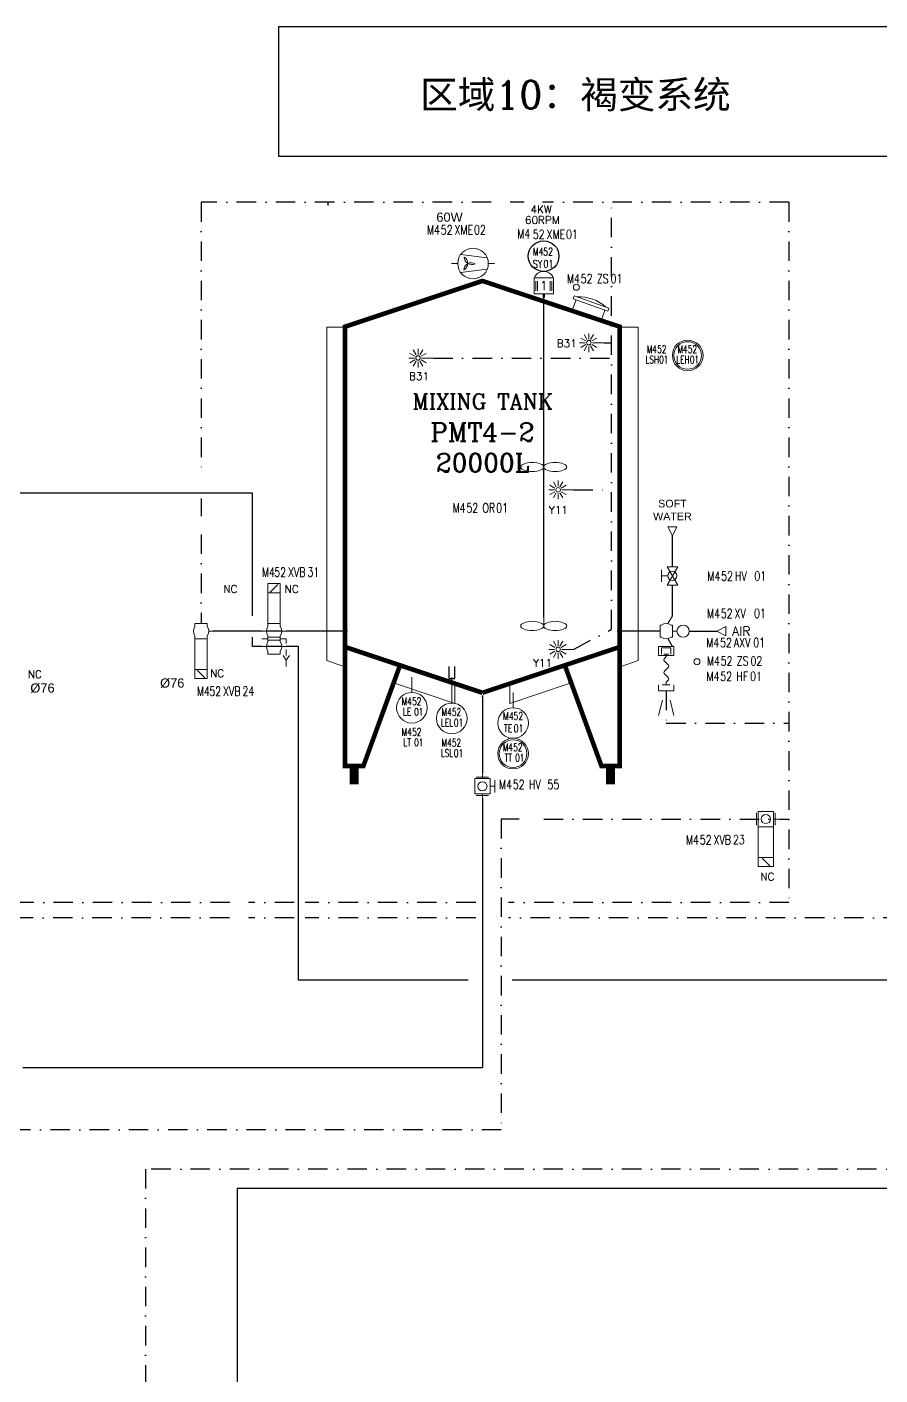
# Model space of a CAD drawing. Header units: inches. Extents: x 10544 to 11608, y 23833 to 24615.
# Drawn here: x 10821.1 to 11099.6, y 24174.8 to 24615 of the extents above; entities that cross this region are included whole.
import ezdxf
from ezdxf.enums import TextEntityAlignment as Align

# ---------------------------------------------------------------- set-up
doc = ezdxf.new("R2010")
doc.units = ezdxf.units.IN
doc.header["$MEASUREMENT"] = 0
doc.linetypes.add('DASHDOT2', pattern=[12.7, 6.35, -3.175, 0, -3.175])
for name, color, linetype in [('14 Pipe Water Cold', 142, 'Continuous'), ('CUVERIE', 7, 'Continuous'), ('DIAMETRE', 7, 'Continuous'), ('MATERIEL-DIVERS', 7, 'Continuous'), ('REPERES', 7, 'Continuous'), ('techn-data', 7, 'Continuous'), ('TEXTE', 7, 'Continuous'), ('TEXTES', 7, 'Continuous'), ('TUYAUTERIE-AIR INSTRUMENT', 3, 'Continuous'), ('TUYAUTERIE-NEP', 4, 'DASHDOT2'), ('TUYAUTERIE-PROCESS', 30, 'Continuous'), ('TXT_FR', 7, 'Continuous'), ('VANNES', 7, 'Continuous')]:
    doc.layers.add(name, color=color, linetype=linetype)
for name, color, linetype, lineweight in [('19 Pipe Process', 30, 'Continuous', 30), ('31 Equipment', 7, 'Continuous', 9), ('33 Instruments Labels', 7, 'Continuous', 9)]:
    doc.layers.add(name, color=color, linetype=linetype, lineweight=lineweight)
doc.layers.get('REPERES').off()
doc.styles.add('ROMANC', font='romanc')
doc.styles.add('ROMANS', font='ROMANS.SHX')
doc.styles.add('ROMANT', font='romant')
doc.styles.get("Standard").update_dxf_attribs({"font": 'arial.ttf'})

# ---------------------------------------------------------------- blocks, each defined once
blk = doc.blocks.new('APV-TNK-GEN-11')
at = {"layer": '31 Equipment', "color": 7}
for points, const_width in [([(-14.94, 21.58), (-21.58, 3.32), (-24.9, 3.32), (-24.9, 83), (0, 91.3), (24.9, 83), (24.9, 3.32), (21.58, 3.32), (14.94, 21.58)], 0.83), ([(-24.9, 24.9), (0, 16.6)], 0.83), ([(24.9, 24.9), (0, 16.6)], 0.83), ([(-23.24, 3.32), (-23.24, 0)], 1.66), ([(23.24, 3.32), (23.24, 0)], 1.66)]:
    blk.add_lwpolyline(points, dxfattribs=dict(at, const_width=const_width))
at = {"layer": '31 Equipment', "ltscale": 38}
blk.add_point((0, 16), dxfattribs=at)
blk = doc.blocks.new('APV-TNK-INSULAT-12')
at = {"layer": '31 Equipment', "color": 7}
for p, q in [((-24.95, 67), (-28.22, 67)), ((-28.22, 67), (-28.22, 6.51)), ((24.95, 67), (28.22, 67)), ((28.22, 67), (28.22, 6.51)), ((-28.22, 6.51), (-24.95, 5.42)), ((28.22, 6.51), (24.95, 5.42)), ((-15.74, 2.35), (-4.98, -1.24)), ((-4.98, -1.24), (-4.98, 2.26)), ((15.74, 2.35), (4.98, -1.24)), ((4.98, -1.24), (4.98, 2.26))]:
    blk.add_line(p, q, dxfattribs=at)
at = {"layer": '31 Equipment'}
for p, q in [((-24.95, 5.42), (-24.95, 67)), ((24.95, 5.42), (24.95, 67)), ((-15.74, 2.35), (-14.94, 5.58)), ((-14.94, 5.58), (-4.98, 2.26)), ((14.94, 5.58), (4.98, 2.26)), ((15.74, 2.35), (14.94, 5.58))]:
    blk.add_line(p, q, dxfattribs=at)
at = {"layer": '31 Equipment', "ltscale": 38}
blk.add_point((0, 0), dxfattribs=at)
blk = doc.blocks.new('APV-INS-F-L-LS')
at = {"layer": '31 Equipment'}
for radius in [5, 4.5]:
    blk.add_circle((0, 0), radius, dxfattribs=at)
at = {"layer": '33 Instruments Labels', "style": 'ROMANS', "width": 0.8}
blk.add_attdef('LS?', text='', height=3, dxfattribs=at).set_placement((0, 0), align=Align.MIDDLE)
blk = doc.blocks.new('APV-TNK-ACC-MANHOLE-1')
at = {"layer": '31 Equipment'}
for p, q in [((-6, 3), (-6, 4)), ((-6, 4), (6, 4)), ((-6, 3), (6, 3)), ((-5, 0), (-5, 3)), ((5, 3), (5, 0)), ((6, 3), (6, 4))]:
    blk.add_line(p, q, dxfattribs=at)
blk.add_arc((0, -8), 13, 67.3801, 112.6199, dxfattribs=at)
blk = doc.blocks.new('APV-INS-POS-GEN-1')
at = {"layer": '31 Equipment', "color": 5}
blk.add_circle((0, 0), 1, dxfattribs=at)
blk = doc.blocks.new('APV-FTG-CONX-QUICK-1')
at = {"layer": '31 Equipment'}
for p, q in [((-0.5, 2.5), (2.5, 2.5)), ((-0.5, -2.5), (-0.5, 2.5)), ((0, 1.5), (2, 1.5)), ((0, 0.83), (0, -0.83)), ((2, 1.5), (2, -1.5)), ((2.5, 2.5), (2.5, -2.5)), ((2.5, -2.5), (-0.5, -2.5)), ((0, -0.83), (0, -0.83)), ((2, -1.5), (0, -1.5))]:
    blk.add_line(p, q, dxfattribs=at)
blk = doc.blocks.new('APV-FTG-CONX-HOSE-1')
at = {"layer": '31 Equipment'}
for p, q in [((-4.17, 0), (-5, 0)), ((4.17, 0), (5, 0))]:
    blk.add_line(p, q, dxfattribs=at)
for points in [[(-4.17, 0), (-3.63, 0.5), (-3.42, 0.71), (-3.13, 0.79), (-2.83, 0.71), (-2.58, 0.5), (-1.54, -0.5), (-1.33, -0.71), (-1.04, -0.79), (-0.75, -0.71), (-0.5, -0.5), (0, 0)], [(0, 0), (0.54, 0.5), (0.75, 0.71), (1.04, 0.79), (1.33, 0.71), (1.58, 0.5), (2.62, -0.5), (2.83, -0.71), (3.12, -0.79), (3.42, -0.71), (3.67, -0.5), (4.17, 0)]]:
    blk.add_lwpolyline(points, dxfattribs=at)
blk = doc.blocks.new('APV-FTG-CONX-SCREWED-1')
at = {"layer": '31 Equipment'}
for p, q in [((0, 2.5), (2, 2.5)), ((0, 1.33), (0, -1.33)), ((2, 2.5), (2, -2.5)), ((0, -1.33), (0, -1.33)), ((2, -2.5), (0, -2.5))]:
    blk.add_line(p, q, dxfattribs=at)
blk = doc.blocks.new('APV-FCE-GEN-REDCON-1')
at = {"layer": '31 Equipment', "color": 7}
for p, q in [((-2.5, 2.5), (2.5, 1.25)), ((2.5, 1.25), (2.5, 1.25)), ((2.5, -1.25), (-2.5, -2.5))]:
    blk.add_line(p, q, dxfattribs=at)
blk = doc.blocks.new('APV-SIGN-ARW-FLOW-1')
at = {"layer": '31 Equipment'}
for p, q in [((-1.5, -1.5), (-1.5, 1.5)), ((-1.5, 1.5), (1.5, 0)), ((1.5, 0), (-1.5, -1.5))]:
    blk.add_line(p, q, dxfattribs=at)
blk = doc.blocks.new('APV-TNK-ACC-AGIT-1')
at = {"layer": '31 Equipment'}
blk.add_line((0, 0), (0, -8), dxfattribs=at)
for centre in [(-2.5, -8), (2.5, -8)]:
    blk.add_ellipse(centre, major_axis=(-2.5, 0), ratio=0.4, dxfattribs=at)
blk = doc.blocks.new('APV-VLV-SSEAT-SW41-3')
at = {"layer": '31 Equipment', "ltscale": 38}
for p, q in [((1.25, 15.25), (-1.25, 12.75)), ((-2, 2.5), (-2, 1.5)), ((2, 2.5), (2, 1.5)), ((2.5, 0), (4, 0)), ((-2, -2.5), (-2, -1.5)), ((2, -2.5), (-2, -2.5)), ((-2, -2.5), (2, -2.5)), ((0, -2.5), (0, -5)), ((2, -2.5), (2, -1.5))]:
    blk.add_line(p, q, dxfattribs=at)
for points in [[(-2, 12.5), (2, 12.5), (2, 15.5), (-2, 15.5)], [(-2, 2.5), (2, 2.5), (2, 12.5), (-2, 12.5)]]:
    blk.add_lwpolyline(points, close=True, dxfattribs=at)
for start, end in [(143.1301, 216.8699), (323.1301, 36.8699)]:
    blk.add_arc((0, 0), 2.5, start, end, dxfattribs=at)
blk = doc.blocks.new('APV-TNK-ACC-MOT-1')
at = {"layer": '31 Equipment', "color": 7}
for p, q in [((3.15, 6.4), (-3.15, 6.4)), ((-3.15, 6.4), (-3.15, 1.15)), ((-2.64, 5.35), (-2.64, 2.2)), ((-2.1, 5.35), (-2.1, 2.2)), ((2.1, 5.35), (2.1, 2.2)), ((2.66, 5.35), (2.66, 2.2)), ((3.15, 1.15), (3.15, 6.4)), ((-3.15, 1.15), (3.15, 1.15))]:
    blk.add_line(p, q, dxfattribs=at)
blk.add_arc((0, 5.09), 3.41, 22.6199, 157.3801, dxfattribs=at)
at = {"layer": '31 Equipment', "ltscale": 38}
blk.add_point((0, 0), dxfattribs=at)
at = {"layer": '31 Equipment', "color": 7}
blk.add_trace([(-0.39, 0), (0.39, 0), (-0.39, 1.15), (0.39, 1.15)], dxfattribs=at)
at = {"layer": '31 Equipment', "style": 'ROMANT', "width": 0.8}
blk.add_text('1', height=3, dxfattribs=at).set_placement((0, 3.89), align=Align.MIDDLE)
blk = doc.blocks.new('INSTR-M-L-SY')
at = {"layer": 'MATERIEL-DIVERS', "color": 7}
blk.add_circle((0, 0), 5, dxfattribs=at)
blk = doc.blocks.new('APV-VLV-BFLY-SVS-3')
at = {"layer": '31 Equipment', "ltscale": 38}
for p, q in [((1.25, 15.25), (-1.25, 12.75)), ((-2.5, 0), (-4, 0)), ((2.5, 2.5), (-2.5, 2.5)), ((-2.5, 2.5), (-2.5, -2.5)), ((2.5, -2.5), (2.5, 2.5)), ((2.5, 0), (4, 0)), ((-2.5, -2.5), (2.5, -2.5))]:
    blk.add_line(p, q, dxfattribs=at)
at = {"layer": '31 Equipment'}
for p, q in [((-3, 2), (-3, -2)), ((3, -2), (3, 2))]:
    blk.add_line(p, q, dxfattribs=at)
at = {"layer": '31 Equipment', "ltscale": 38}
for points in [[(-2.5, 12.5), (2.5, 12.5), (2.5, 15.5), (-2.5, 15.5)], [(-2.5, 2.5), (2.5, 2.5), (2.5, 12.5), (-2.5, 12.5)]]:
    blk.add_lwpolyline(points, close=True, dxfattribs=at)
blk.add_circle((0, 0), 1.5, dxfattribs=at)
blk = doc.blocks.new('APV-VLV-DSEAT-SDE44-3')
at = {"layer": '31 Equipment', "ltscale": 38}
for p, q in [((1.25, 20.25), (-1.25, 17.75)), ((-2.5, 5), (-4, 5)), ((-2, 7.5), (-2, 6.5)), ((2, 7.5), (2, 6.5)), ((2.5, 5), (4, 5)), ((-2, 2.5), (-4, 2.5)), ((-2.5, 0), (-4, 0)), ((2, 2.5), (4, 2.5)), ((2.5, 0), (4, 0)), ((4, 2.5), (4, 1)), ((-2, -2.5), (-2, -1.5)), ((2, -2.5), (2, -1.5)), ((4, -4.5), (3, -3)), ((4, -1), (4, -3)), ((5, -3), (4, -4.5)), ((4, -4.5), (4, -6.5))]:
    blk.add_line(p, q, dxfattribs=at)
at = {"layer": '31 Equipment', "lineweight": 30}
for p, q in [((2.5, 5), (-2.5, 5)), ((2.5, 0), (-2.5, 0))]:
    blk.add_line(p, q, dxfattribs=at)
at = {"layer": '31 Equipment'}
for p, q in [((-2, 3), (-2, 3.5)), ((-2, 1.5), (-2, 2.5)), ((2, 3), (2, 3.5)), ((2, 1.5), (2, 2.5)), ((-2, -2.5), (2, -2.5))]:
    blk.add_line(p, q, dxfattribs=at)
at = {"layer": '31 Equipment', "ltscale": 38}
for points in [[(-2, 17.5), (2, 17.5), (2, 20.5), (-2, 20.5)], [(-2, 7.5), (2, 7.5), (2, 17.5), (-2, 17.5)], [(-2, 3), (2, 3), (2, 2), (-2, 2)]]:
    blk.add_lwpolyline(points, close=True, dxfattribs=at)
for centre, start, end in [((0, 5), 143.1301, 216.8699), ((0, 5), 323.1301, 36.8699), ((0, 0), 143.1301, 216.8699), ((0, 0), 323.1301, 36.8699)]:
    blk.add_arc(centre, 2.5, start, end, dxfattribs=at)
blk = doc.blocks.new('APV-TNK-ACC-SPRAYBALL-1')
at = {"layer": '31 Equipment'}
for p, q in [((0, -3.81), (0, 0)), ((-1.03, -4.4), (-2.65, -3.47)), ((-0.6, -3.97), (-1.53, -2.35)), ((0.6, -3.97), (1.53, -2.35)), ((1.03, -4.4), (2.65, -3.47)), ((-1.19, -5), (-3.05, -5)), ((-1.03, -5.6), (-2.65, -6.53)), ((-0.6, -6.03), (-1.53, -7.65)), ((0, -6.19), (0, -8.05)), ((0.6, -6.03), (1.53, -7.65)), ((1.03, -5.6), (2.65, -6.53)), ((1.19, -5), (3.05, -5))]:
    blk.add_line(p, q, dxfattribs=at)
blk.add_circle((0, -5), 0.738, dxfattribs=at)
blk = doc.blocks.new('REPINS2')
at = {"layer": 'TEXTES', "style": 'ROMANS', "width": 0.7}
for tag, p in [('ZONE', (-3.35, 0.8)), ('SOUSZONE', (0.05, 0.8)), ('NUM', (0.7, -2.6))]:
    blk.add_attdef(tag, p, '', height=2.5, dxfattribs=at)
blk.add_attdef('ELEMENT', text='', height=2.5, dxfattribs=at).set_placement((-1.56, -2.59), align=Align.CENTER)
blk = doc.blocks.new('REPNORM')
at = {"layer": 'TEXTES', "style": 'ROMANS', "width": 0.75}
for tag, p in [('ZONE', (-9.75, -1.25)), ('SOUSZONE', (-5.25, -1.25)), ('ELEMENT', (0, -1.25)), ('NUM', (4.5, -1.25))]:
    blk.add_attdef(tag, p, '', height=3, dxfattribs=at)
blk = doc.blocks.new('REPNORM1')
at = {"layer": 'TEXTES', "style": 'ROMANS', "width": 0.75}
for tag, p in [('ZONE', (-9.75, -1.25)), ('SOUSZONE', (-5.25, -1.25)), ('ELEMENT', (-0.75, -1.25)), ('NUM', (5.59, -1.22))]:
    blk.add_attdef(tag, p, '', height=3, dxfattribs=at)
blk = doc.blocks.new('APV-INS-M-L-LE2')
at = {"layer": '31 Equipment', "color": 7}
blk.add_line((5, 0), (13, 0), dxfattribs=at)
at = {"layer": '31 Equipment', "lineweight": 25}
blk.add_lwpolyline([(17, 1), (13, 1), (13, 0), (13, -1), (17, -1)], dxfattribs=at)
at = {"layer": '31 Equipment', "color": 7}
blk.add_circle((0, 0), 5, dxfattribs=at)
at = {"layer": '33 Instruments Labels', "style": 'ROMANS', "width": 0.8}
blk.add_attdef('LE?', text='', height=3, dxfattribs=at).set_placement((0, 0), align=Align.MIDDLE)
blk = doc.blocks.new('APV-INS-M-L-TE')
at = {"layer": '31 Equipment', "color": 7}
blk.add_line((0, -5), (0, -10), dxfattribs=at)
blk.add_circle((0, 0), 5, dxfattribs=at)
at = {"layer": '33 Instruments Labels', "style": 'ROMANS', "width": 0.8, "flags": 8}
blk.add_attdef('TE', text='', height=3, dxfattribs=at).set_placement((0, 0), align=Align.MIDDLE)
blk = doc.blocks.new('APV-INS-F-L-TT')
at = {"layer": '31 Equipment'}
for radius in [5, 4.5]:
    blk.add_circle((0, 0), radius, dxfattribs=at)
blk = doc.blocks.new('REPINS')
at = {"layer": 'TEXTES', "style": 'ROMANS', "width": 0.75}
for tag, p in [('ZONE', (-3.3, 1)), ('SOUSZONE', (0.1, 1)), ('NUM', (0.2, -3))]:
    blk.add_attdef(tag, p, '', height=2.5, dxfattribs=at)
blk.add_attdef('ELEMENT', text='', height=2.5, dxfattribs=at).set_placement((-0.2, -3), align=Align.RIGHT)
blk = doc.blocks.new('APV-INS-M-L-LE1')
at = {"layer": '31 Equipment', "color": 7}
blk.add_line((0, -5), (0, -10), dxfattribs=at)
blk.add_circle((0, 0), 5, dxfattribs=at)
blk = doc.blocks.new('APV-PMP-GEN-FAN-1')
at = {"layer": '31 Equipment', "ltscale": 38}
for p, q in [((-5, 0), (-7, 0)), ((5, 0), (7, 0))]:
    blk.add_line(p, q, dxfattribs=at)
at = {"layer": '31 Equipment', "color": 7}
for p, q in [((4.62, 1.91), (-4.01, 2.99)), ((-3.44, 2.92), (-3.44, 2.92)), ((-4.03, -2.96), (4.65, -1.85))]:
    blk.add_line(p, q, dxfattribs=at)
blk.add_circle((0, 0), 5, dxfattribs=at)
for centre, radius, start, end in [((-4.14, 0.04), 2.42, 297.7105, 59.0333), ((-0.6, -2.14), 2.41, 57.3705, 179.0726), ((-0.42, 2.11), 2.48, 179.801, 296.7761)]:
    blk.add_arc(centre, radius, start, end, dxfattribs=at)
blk = doc.blocks.new('APV-VLV-SAMPL-PRD20-2')
at = {"layer": '31 Equipment', "ltscale": 38}
for p, q in [((-2.54, 2.44), (-4, 5)), ((-5.5, 0), (-4, 0)), ((-4, 2), (-3.5, 2)), ((-4, -2), (-4, 2)), ((-0.5, 2), (0, 2)), ((0, -2), (0, 2)), ((0, -2), (0, 2)), ((-4, -2), (-3.5, -2)), ((-2.54, -2.44), (-4, -5)), ((-0.5, -2), (0, -2))]:
    blk.add_line(p, q, dxfattribs=at)
at = {"layer": '31 Equipment'}
blk.add_circle((-7.5, 0), 2, dxfattribs=at)
at = {"layer": '31 Equipment', "ltscale": 38}
for start, end in [(53.1301, 126.8699), (233.1301, 306.8699)]:
    blk.add_arc((-2, 0), 2.5, start, end, dxfattribs=at)
blk = doc.blocks.new('APV-VLVM-BALL-KHV+MF-1')
at = {"layer": '31 Equipment', "ltscale": 38}
for p, q in [((-3, 0), (-4, 0)), ((3, 0), (4, 0))]:
    blk.add_line(p, q, dxfattribs=at)
at = {"layer": '31 Equipment'}
for p, q in [((-3, 1.734), (-3, -1.734)), ((-3, -1.734), (3, 1.734)), ((3, -1.734), (-3, 1.734)), ((-2, 3.5), (2, 3.5)), ((0, 1.5), (0, 3.5)), ((3, 1.734), (3, -1.734))]:
    blk.add_line(p, q, dxfattribs=at)
blk.add_circle((0, 0), 1.5, dxfattribs=at)
blk = doc.blocks.new('APV-VLVM-BFLY-SVS-1')
at = {"layer": '31 Equipment', "ltscale": 38}
for p, q in [((-2.5, 0), (-4, 0)), ((2.5, 2.5), (-2.5, 2.5)), ((-2.5, 2.5), (-2.5, -2.5)), ((-2, 4), (2, 4)), ((0, 2.5), (0, 4)), ((2.5, -2.5), (2.5, 2.5)), ((2.5, 0), (4, 0)), ((-2.5, -2.5), (2.5, -2.5))]:
    blk.add_line(p, q, dxfattribs=at)
at = {"layer": '31 Equipment'}
for p, q in [((-3, 2), (-3, -2)), ((3, -2), (3, 2))]:
    blk.add_line(p, q, dxfattribs=at)
at = {"layer": '31 Equipment', "ltscale": 38}
blk.add_circle((0, 0), 1.5, dxfattribs=at)

msp = doc.modelspace()

# ---------------------------------------------------------------- linework, layer by layer
at = {"layer": '14 Pipe Water Cold'}
for p, q in [((11031.78, 24438.74), (11031.78, 24448.77)), ((11031.78, 24422.7), (11031.78, 24432.74))]:
    msp.add_line(p, q, dxfattribs=at)
at = {"layer": '19 Pipe Process'}
for p, q in [((10894.78, 24462.7), (10804.78, 24462.7)), ((10894.78, 24422.7), (10894.78, 24462.7)), ((10897.78, 24417.7), (10881.95, 24417.7)), ((10894.78, 24412.7), (10894.78, 24415.71)), ((10907.78, 24417.7), (10905.78, 24417.7)), ((10925.78, 24417.7), (10907.78, 24417.7)), ((11027.78, 24417.7), (11013.78, 24417.7)), ((10897.78, 24412.7), (10894.78, 24412.7)), ((10909.78, 24412.7), (10905.78, 24412.7)), ((10909.78, 24303.69), (10909.78, 24412.7)), ((10969.78, 24396.7), (10969.78, 24371.2)), ((10969.78, 24363.2), (10969.78, 24275.19)), ((10965.18, 24303.69), (10909.78, 24303.69)), ((11212.29, 24303.69), (10979.47, 24303.69)), ((10819.78, 24275.19), (10969.78, 24275.19)), ((10889.78, 24235.79), (10889.78, 24043.63)), ((10889.78, 24235.79), (11219.78, 24235.79))]:
    msp.add_line(p, q, dxfattribs=at)
at = {"layer": '31 Equipment'}
msp.add_line((10959.78, 24395.7), (10959.78, 24402.7), dxfattribs=at)
at = {"layer": 'MATERIEL-DIVERS'}
msp.add_line((10989.78, 24422.2), (10989.78, 24526.7), dxfattribs=at)
msp.add_lwpolyline([(10903.22, 24614.96), (10903.22, 24572.74), (11103.22, 24572.74), (11103.22, 24614.96)], close=True, dxfattribs=at)
at = {"layer": 'TUYAUTERIE-AIR INSTRUMENT'}
msp.add_line((11037.28, 24417.7), (11046.28, 24417.7), dxfattribs=at)
at = {"layer": 'TUYAUTERIE-NEP'}
for p, q in [((10972.68, 24557.7), (10877.95, 24557.7)), ((10877.95, 24557.7), (10877.95, 24470.28)), ((10919.47, 24556.7), (10919.47, 24557.7)), ((10983.4, 24557.7), (10978.88, 24557.7)), ((11069.78, 24557.7), (10989.4, 24557.7)), ((11011.86, 24418.29), (11011.86, 24557.7)), ((11069.78, 24557.7), (11069.78, 24329.05)), ((11009.51, 24511.87), (11011.86, 24511.87)), ((10953.76, 24506.86), (11011.86, 24506.86)), ((10999.48, 24463.83), (11011.86, 24463.83)), ((10877.95, 24461.04), (10877.95, 24455.28)), ((10877.95, 24449.28), (10877.95, 24420.2)), ((10999.48, 24411.75), (11011.86, 24418.29)), ((11029.78, 24398.21), (11029.78, 24387.7)), ((11029.78, 24387.7), (11069.78, 24387.7)), ((10981.78, 24356.33), (10975.91, 24356.33)), ((10975.91, 24356.33), (10975.91, 24254.9)), ((10989.78, 24356.33), (11069.78, 24356.33)), ((10887.33, 24329.05), (10791.65, 24329.05)), ((10908.33, 24329.05), (10893.47, 24329.05)), ((10967.6, 24329.05), (10911.9, 24329.05)), ((11069.78, 24329.05), (10978.32, 24329.05)), ((10887.18, 24324.05), (10791.96, 24324.05)), ((10908.33, 24324.05), (10893.47, 24324.05)), ((10967.6, 24324.05), (10911.9, 24324.05)), ((11119.78, 24324.05), (10978.32, 24324.05)), ((10975.91, 24254.9), (10789.78, 24254.9)), ((10859.78, 24242.04), (10859.78, 24031.76)), ((11213.65, 24242.04), (10859.78, 24242.04))]:
    msp.add_line(p, q, dxfattribs=at)

# ---------------------------------------------------------------- block references
at = {"layer": '31 Equipment'}
for name, p, rotation in [('APV-SIGN-ARW-FLOW-1', (11031.78, 24450.27), 269.9999999999997), ('APV-VLVM-BALL-KHV+MF-1', (11031.78, 24435.74), 89.99999999999991), ('APV-INS-M-L-LE2', (10959.78, 24389.2), 90), ('APV-INS-M-L-LE1', (10946.78, 24392.7), 180), ('APV-INS-M-L-TE', (10979.78, 24387.7), 180)]:
    msp.add_blockref(name, p, dxfattribs=dict(at, rotation=rotation))
at = {"layer": '31 Equipment', "xscale": -1}
msp.add_blockref('APV-VLV-SAMPL-PRD20-2', (11027.78, 24417.7), dxfattribs=at)
at = {"layer": '31 Equipment'}
msp.add_blockref('APV-INS-F-L-TT', (10979.78, 24377.7), dxfattribs=at)
at = {"layer": '33 Instruments Labels'}
msp.add_blockref('INSTR-M-L-SY', (10989.76, 24540.12), dxfattribs=at)
at = {"layer": '33 Instruments Labels', "xscale": -1}
for name, p in [('APV-INS-POS-GEN-1', (11000.46, 24529.98)), ('APV-INS-F-L-LS', (11036.78, 24507.7)), ('APV-INS-POS-GEN-1', (11039.78, 24407.7))]:
    msp.add_blockref(name, p, dxfattribs=at)
at = {"layer": '33 Instruments Labels', "xscale": -1, "rotation": 270}
for p in [(11009.51, 24511.87), (10953.76, 24506.86), (10999.48, 24463.83), (10999.48, 24411.75)]:
    msp.add_blockref('APV-TNK-ACC-SPRAYBALL-1', p, dxfattribs=at)
at = {"layer": '33 Instruments Labels', "yscale": 1.5, "zscale": 1.5}
for p, xscale in [((10989.78, 24483.31), 1.5), ((10989.78, 24431.4), -1.5)]:
    msp.add_blockref('APV-TNK-ACC-AGIT-1', p, dxfattribs=dict(at, xscale=xscale))
at = {"layer": 'CUVERIE'}
msp.add_blockref('APV-TNK-ACC-MOT-1', (10989.81, 24526.62), dxfattribs=at)
at = {"layer": 'CUVERIE', "xscale": -1.8, "yscale": 1.8, "zscale": 1.8}
for name, p in [('APV-TNK-GEN-11', (10969.78, 24367.7)), ('APV-TNK-INSULAT-12', (10969.78, 24396.34))]:
    msp.add_blockref(name, p, dxfattribs=at)
at = {"layer": 'CUVERIE', "xscale": -1, "rotation": 340.6180997303045}
msp.add_blockref('APV-TNK-ACC-MANHOLE-1', (11004.06, 24521.36), dxfattribs=at)
at = {"layer": 'MATERIEL-DIVERS'}
msp.add_blockref('APV-PMP-GEN-FAN-1', (10966.71, 24537.72), dxfattribs=at)
at = {"layer": 'MATERIEL-DIVERS', "xscale": -1}
for name, p, rotation in [('APV-FTG-CONX-QUICK-1', (11029.78, 24410.21), 270), ('APV-FTG-CONX-HOSE-1', (11029.78, 24405.21), 270), ('APV-FTG-CONX-SCREWED-1', (11029.78, 24400.21), 90), ('APV-FCE-GEN-REDCON-1', (11029.78, 24392.7), 270)]:
    msp.add_blockref(name, p, dxfattribs=dict(at, rotation=rotation))
at = {"layer": 'REPERES'}
for name, p, values in [('REPNORM1', (10961.43, 24548.45), {'ZONE': 'M4', 'SOUSZONE': '52', 'ELEMENT': 'XME', 'NUM': '02'}), ('REPINS', (10989.5, 24539.33), {'ZONE': 'M4', 'SOUSZONE': '52', 'ELEMENT': 'SY', 'NUM': '01'}), ('REPNORM', (11007.11, 24532.51), {'ZONE': 'M4', 'SOUSZONE': '52', 'ELEMENT': 'ZS', 'NUM': '01'}), ('REPINS2', (11026.78, 24507.7), {'ZONE': 'M4', 'SOUSZONE': '52', 'NUM': '01', 'ELEMENT': 'LSH'}), ('REPINS2', (11036.78, 24507.7), {'ZONE': 'M4', 'SOUSZONE': '52', 'NUM': '01', 'ELEMENT': 'LEH'}), ('REPNORM', (10969.78, 24457.7), {'ZONE': 'M4', 'SOUSZONE': '52', 'ELEMENT': 'OR', 'NUM': '01'}), ('REPNORM1', (11052.95, 24435.4), {'ZONE': 'M4', 'SOUSZONE': '52', 'ELEMENT': 'HV', 'NUM': '01'}), ('REPNORM1', (11052.85, 24423.18), {'ZONE': 'M4', 'SOUSZONE': '52', 'ELEMENT': 'XV', 'NUM': '01'}), ('REPNORM1', (11052.59, 24413.7), {'ZONE': 'M4', 'SOUSZONE': '52', 'ELEMENT': 'AXV', 'NUM': '01'}), ('REPNORM', (11052.78, 24407.7), {'ZONE': 'M4', 'SOUSZONE': '52', 'ELEMENT': 'ZS', 'NUM': '02'}), ('REPNORM', (11052.66, 24402.7), {'ZONE': 'M4', 'SOUSZONE': '52', 'ELEMENT': 'HF', 'NUM': '01'}), ('REPINS2', (10946.78, 24392.7), {'ZONE': 'M4', 'SOUSZONE': '52', 'NUM': '01', 'ELEMENT': 'LE'}), ('REPINS2', (10959.78, 24389.2), {'ZONE': 'M4', 'SOUSZONE': '52', 'NUM': '01', 'ELEMENT': 'LEL'}), ('REPINS', (10979.78, 24387.7), {'ZONE': 'M4', 'SOUSZONE': '52', 'ELEMENT': 'TE', 'NUM': '01'}), ('REPINS2', (10946.78, 24382.7), {'ZONE': 'M4', 'SOUSZONE': '52', 'NUM': '01', 'ELEMENT': 'LT'}), ('REPINS2', (10959.78, 24379.2), {'ZONE': 'M4', 'SOUSZONE': '52', 'NUM': '01', 'ELEMENT': 'LSL'}), ('REPINS2', (10979.78, 24377.7), {'ZONE': 'M4', 'SOUSZONE': '52', 'NUM': '01', 'ELEMENT': 'TT'}), ('REPNORM', (10984.96, 24367.37), {'ZONE': 'M4', 'SOUSZONE': '52', 'ELEMENT': 'HV', 'NUM': ' 55'}), ('REPNORM1', (11045.98, 24349.31), {'ZONE': 'M4', 'SOUSZONE': '52', 'ELEMENT': 'XVB', 'NUM': '23'})]:
    msp.add_blockref(name, p, dxfattribs=at).add_auto_attribs(values)
ref = msp.add_blockref('REPNORM1', (10991.49, 24546.98), dxfattribs=at)
ref.add_attrib('ZONE', 'M4', (10981.13, 24545.93), dxfattribs={"layer": 'TEXTES', "height": 3, "style": 'ROMANS', "width": 0.75})
ref.add_attrib('SOUSZONE', '52', (10986.24, 24545.73), dxfattribs={"layer": 'TEXTES', "height": 3, "style": 'ROMANS', "width": 0.75})
ref.add_attrib('ELEMENT', 'XME', (10990.74, 24545.73), dxfattribs={"layer": 'TEXTES', "height": 3, "style": 'ROMANS', "width": 0.75})
ref.add_attrib('NUM', '01', (10997.08, 24545.76), dxfattribs={"layer": 'TEXTES', "height": 3, "style": 'ROMANS', "width": 0.75})
ref = msp.add_blockref('REPNORM1', (10907.09, 24436.7), dxfattribs=dict(at, rotation=7.601981207739284e-05))
ref.add_attrib('ZONE', 'M4', (10897.83, 24435.45), dxfattribs={"layer": 'TEXTES', "height": 3, "rotation": 0.0001, "style": 'ROMANS', "width": 0.75})
ref.add_attrib('SOUSZONE', '52', (10901.84, 24435.45), dxfattribs={"layer": 'TEXTES', "height": 3, "rotation": 0.0001, "style": 'ROMANS', "width": 0.75})
ref.add_attrib('ELEMENT', 'XVB', (10906.35, 24435.45), dxfattribs={"layer": 'TEXTES', "height": 3, "rotation": 0.0001, "style": 'ROMANS', "width": 0.75})
ref.add_attrib('NUM', '31', (10912.68, 24435.48), dxfattribs={"layer": 'TEXTES', "height": 3, "rotation": 0.0001, "style": 'ROMANS', "width": 0.75})
ref = msp.add_blockref('REPNORM1', (10885.88, 24397.83), dxfattribs=at)
ref.add_attrib('ZONE', 'M4', (10876.57, 24396.58), dxfattribs={"layer": 'TEXTES', "height": 3, "style": 'ROMANS', "width": 0.75})
ref.add_attrib('SOUSZONE', '52', (10880.63, 24396.58), dxfattribs={"layer": 'TEXTES', "height": 3, "style": 'ROMANS', "width": 0.75})
ref.add_attrib('ELEMENT', 'XVB', (10885.14, 24396.58), dxfattribs={"layer": 'TEXTES', "height": 3, "style": 'ROMANS', "width": 0.75})
ref.add_attrib('NUM', '24', (10891.47, 24396.61), dxfattribs={"layer": 'TEXTES', "height": 3, "style": 'ROMANS', "width": 0.75})
at = {"layer": 'TUYAUTERIE-PROCESS'}
msp.add_blockref('APV-VLV-DSEAT-SDE44-3', (10901.78, 24412.7), dxfattribs=at)
at = {"layer": 'TUYAUTERIE-PROCESS', "xscale": -1, "rotation": 180}
msp.add_blockref('APV-VLV-SSEAT-SW41-3', (10877.95, 24417.7), dxfattribs=at)
at = {"layer": 'VANNES'}
for name, p, rotation in [('APV-SIGN-ARW-FLOW-1', (11047.78, 24417.7), 180), ('APV-VLVM-BFLY-SVS-1', (10969.78, 24367.04), 270)]:
    msp.add_blockref(name, p, dxfattribs=dict(at, rotation=rotation))
at = {"layer": 'VANNES', "xscale": -1, "rotation": 180}
msp.add_blockref('APV-VLV-BFLY-SVS-3', (11062.29, 24356.33), dxfattribs=at)

# ---------------------------------------------------------------- texts
at = {"layer": '31 Equipment', "insert": (11031.8, 24457.26), "char_height": 2.5, "attachment_point": 5}
msp.add_mtext_dynamic_manual_height_columns('SOFT WATER', width=13.7649, gutter_width=1, heights=[0], dxfattribs=at)
at = {"layer": 'DIAMETRE'}
for s, p in [('60W', (10954.73, 24551.35)), ('%%C76', (10864.58, 24399.25)), ('%%C76', (10822.23, 24397.63))]:
    msp.add_text(s, height=3, dxfattribs=at).set_placement(p)
at = {"layer": 'techn-data', "style": 'ROMANS'}
for s, p in [('4KW', (10988.96, 24555.38)), ('60RPM', (10989.31, 24551.89)), ('B31', (10997.29, 24511.64)), ('B31', (10949.11, 24500.94)), ('Y11', (10994.57, 24457.29)), ('NC', (10887.54, 24431.44)), ('NC', (10907.54, 24431.44)), ('Y11', (10989.42, 24407.31)), ('NC', (10823.7, 24403.62)), ('NC', (10883.21, 24403.94)), ('NC', (11062.8, 24337.54))]:
    msp.add_text(s, height=2.5, dxfattribs=at).set_placement(p, align=Align.MIDDLE_CENTER)
at = {"layer": 'TEXTE', "style": 'ROMANS'}
msp.add_text('AIR', height=3, dxfattribs=at).set_placement((11054.28, 24417.7), align=Align.MIDDLE)
at = {"layer": 'TXT_FR', "attachment_point": 5, "style": 'ROMANC'}
for s, insert, char_height, width in [('{\\fSimSun|b0|i0|c134|p2;区域}10{\\fSimSun|b0|i0|c134|p2;：褐变系统}', (11000.13, 24592.37), 9, 196.1374), ('MIXING TANK', (10969.78, 24492.7), 5, 112.5), ('PMT4-2', (10969.78, 24482.7), 6, 112.5), ('20000L', (10969.78, 24472.7), 6, 112.5)]:
    msp.add_mtext(s, dxfattribs=dict(at, insert=insert, char_height=char_height, width=width))

doc.saveas('drawing.dxf')
